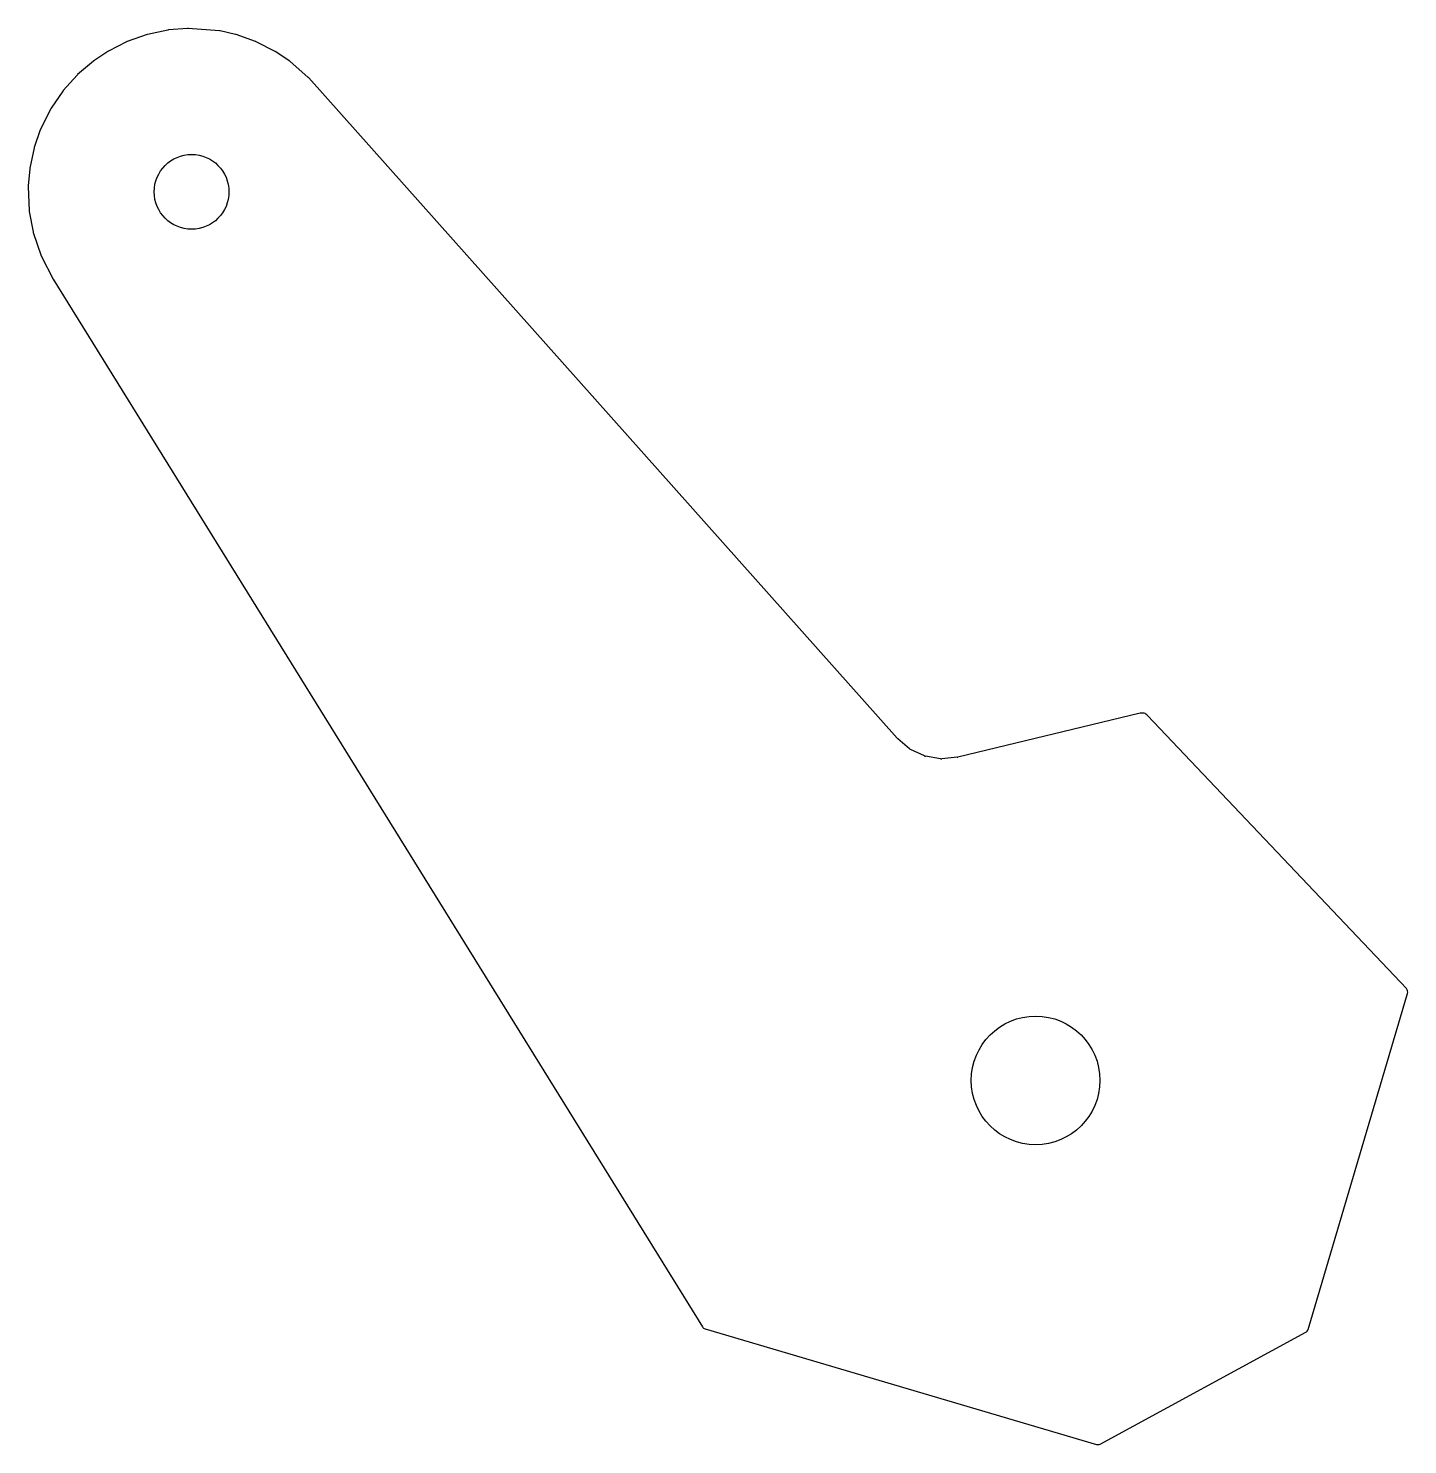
# Model space of a CAD drawing. Header units: millimetres. Extents: x 0 to 225, y 0 to 231.
import ezdxf

# ---------------------------------------------------------------- set-up
doc = ezdxf.new("R2010")
doc.units = ezdxf.units.MM

msp = doc.modelspace()

# ---------------------------------------------------------------- linework, layer by layer
for p, q in [((16.02, 228.95, 2), (13.06, 227.41, 2)), ((19.37, 230.12, 2), (16.13, 229, 2)), ((22.79, 230.84, 2), (19.47, 230.14, 2)), ((25.98, 231.13, 2), (22.88, 230.86, 2)), ((31.18, 230.71, 2), (26.11, 231.13, 2)), ((33.81, 230.14, 2), (31.29, 230.7, 2)), ((37.1, 228.99, 2), (33.91, 230.12, 2)), ((40.29, 227.37, 2), (37.2, 228.95, 2)), ((12.98, 227.36, 2), (10.7, 225.84, 2)), ((42.58, 225.84, 2), (40.38, 227.32, 2)), ((10.62, 225.78, 2), (8.05, 223.58, 2)), ((45.69, 223.13, 2), (42.66, 225.78, 2)), ((7.97, 223.5, 2), (5.71, 220.99, 2)), ((141.81, 115.29, 2), (45.76, 223.06, 2)), ((5.65, 220.9, 2), (3.73, 218.11, 2)), ((3.68, 218.02, 2), (1.99, 214.68, 2)), ((1.95, 214.58, 2), (0.97, 211.71, 2)), ((0.95, 211.62, 2), (0.25, 208.3, 2)), ((0.23, 208.2, 2), (0, 205.43, 2)), ((0, 205.33, 2), (0.15, 201.35, 2)), ((0.16, 201.23, 2), (0.78, 197.92, 2)), ((0.81, 197.81, 2), (2.1, 194, 2)), ((2.15, 193.88, 2), (4.07, 190.19, 2)), ((4.07, 190.19, 2), (110, 19.24, 2)), ((181.46, 119.35, 2), (151.7, 112.19, 2)), ((181.79, 119.4, 2), (181.56, 119.37, 2)), ((182.56, 119.08, 2), (182.38, 119.22, 2)), ((224.89, 74.42, 2), (182.64, 119.01, 2)), ((143.81, 113.57, 2), (141.89, 115.21, 2)), ((146.23, 112.41, 2), (143.99, 113.45, 2)), ((148.87, 111.93, 2), (146.43, 112.34, 2)), ((151.6, 112.18, 2), (149.08, 111.92, 2)), ((208.87, 18.82, 2), (225.07, 73.64, 2)), ((110.46, 18.9, 2), (174.3, 0.03, 2)), ((174.91, 0.1, 2), (208.48, 18.35, 2))]:
    msp.add_line(p, q)
for centre, radius in [((26.64, 204.45, 2), 6.1), ((164.39, 59.45, 2), 10.5)]:
    msp.add_circle(centre, radius)
for centre, start, end in [((26.05, 230.33, 2), 445.283, 455.0175), ((16.39, 228.24, 2), 468.9924, 477.5329), ((19.63, 229.36, 2), 461.9411, 468.9924), ((22.95, 230.06, 2), 455.0175, 461.9411), ((31.11, 229.92, 2), 437.6329, 445.283), ((33.64, 229.36, 2), 430.5472, 437.6329), ((36.83, 228.23, 2), 422.9764, 430.5472), ((13.43, 226.7, 2), 477.5329, 483.7684), ((39.93, 226.65, 2), 416.1195, 422.9764), ((11.14, 225.17, 2), 483.7684, 490.5461), ((42.13, 225.17, 2), 408.8272, 416.1195), ((8.57, 222.97, 2), 490.5461, 498.0421), ((45.16, 222.53, 2), 41.71, 48.8272), ((6.3, 220.45, 2), 498.0421, 505.5448), ((4.39, 217.66, 2), 505.5448, 513.262), ((2.71, 214.32, 2), 513.262, 521.154), ((1.73, 211.46, 2), 521.154, 528.0589), ((1.03, 208.14, 2), 528.0589, 535.304), ((0.8, 205.36, 2), 175.304, 182.1138), ((0.95, 201.38, 2), -177.8862, -169.4631), ((1.56, 198.06, 2), -169.4631, -161.2544), ((2.86, 194.25, 2), -161.2544, -152.5309), ((181.65, 118.58, 2), 96.0725, 103.5313), ((181.88, 118.6, 2), 51.0056, 96.0725), ((182.06, 118.46, 2), 43.4575, 51.0056), ((142.41, 115.82, 2), 221.71, 229.4334), ((144.33, 114.18, 2), 229.4334, 244.893), ((146.57, 113.13, 2), 244.893, 260.345), ((149, 112.72, 2), 260.345, 275.8039), ((151.52, 112.97, 2), 275.8039, 283.5313), ((224.31, 73.87, 2), -16.4709, 43.4575), ((110.68, 19.66, 2), -148.214, -106.4591), ((208.1, 19.05, 2), -61.4696, -16.4709), ((174.53, 0.8, 2), -106.4591, -61.4696)]:
    msp.add_arc(centre, 0.8, start, end)

doc.saveas('drawing.dxf')
